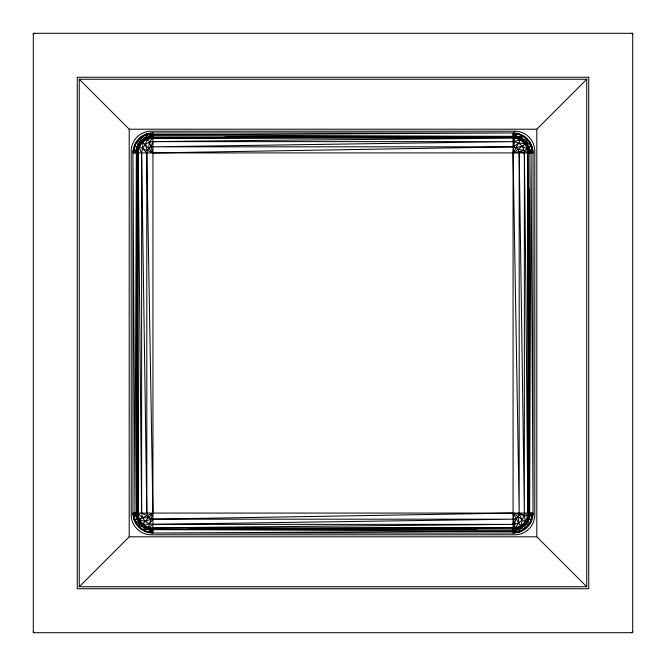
<?xml version="1.0" encoding="UTF-8"?>
<svg xmlns="http://www.w3.org/2000/svg" width="666" height="666" viewBox="0 0 666 666"><rect width="100%" height="100%" fill="white"/><g stroke="black" fill="none" stroke-linecap="round" stroke-linejoin="round"><path stroke-width="1" d="M149.992 529.728A17.025 17.025 0 0 1 144.472 527.722A17.141 17.141 0 0 1 141.175 525.233C138.561 521.903 137.229 517.324 136.946 513.07L137.029 147.144A17 17 0 0 1 150.033 136.23M152.93 531.809L152.93 529.045L513.07 529.054C521.611 529.262 529.262 521.611 529.054 513.07L529.054 152.93C528.771 148.676 527.439 144.106 524.825 140.767A17.141 17.141 0 0 0 521.528 138.278A17.025 17.025 0 0 0 516.008 136.272M152.93 136.505L152.93 132.95L513.07 132.95L152.93 134.948L149.917 134.024M513.07 136.505L513.07 134.191M513.07 528.446L513.07 533.05L152.93 533.05L513.07 531.052L516.083 531.976M513.07 529.195L513.07 529.145A16.167 16.167 0 0 0 516.125 528.804L519.189 527.838A16.167 16.167 0 0 1 513.07 529.045L513.07 529.262M136.48 150.017L136.397 151.182A17.716 17.624 0.5 0 0 136.413 152.93L134.948 513.07L132.95 152.93L132.95 513.07A20.113 20.113 0 0 0 133.933 519.247A20.022 20.022 0 0 0 135.131 522.136L136.405 524.308M513.07 521.944L513.07 136.189M529.52 515.983L529.603 514.818A17.741 17.649 3.9 0 0 529.587 513.07L531.052 152.93L533.05 513.07L533.05 152.93A20.113 20.113 0 0 0 532.067 146.753A20.022 20.022 0 0 0 530.869 143.864L529.595 141.691L529.936 142.216M137.912 518.531A16.292 16.292 0 0 1 136.913 512.995L136.946 152.93L137.396 149.192L139.244 143.998M514.31 527.788L516.416 527.405A16.325 15.035 -18 0 0 520.462 525.865A16.159 14.885 -42 0 0 525.016 521.744A16.159 14.885 -66 0 0 527.514 516.142A16.076 14.835 -84 0 0 527.83 513.378L527.58 152.689A16.542 5.42 8.2 0 0 524.625 150.791L523.06 150.291A16.9 4.262 3.2 0 0 519.322 149.534L518.681 149.425M527.83 513.378L525.607 260.972L524.375 152.93L523.917 152.797A16.492 2.348 8.2 0 0 519.663 151.773M148.859 147.719L148.893 147.053A16.9 4.271 87.2 0 1 149.259 143.273L151.132 139.827A16.891 7.542 -78.1 0 1 152.214 138.719L152.93 138.162L224.958 137.737L513.07 136.946C521.878 136.705 528.787 144.539 529.587 152.93A17.741 17.649 -3.9 0 0 529.603 151.182L529.52 150.017M146.612 527.763C142.166 527.314 139.136 521.536 137.704 517.482A17.649 11.971 -22.5 0 1 137.712 514.96L138.162 513.07L138.195 152.323A16.533 15.226 -78 0 1 139.028 148.068L139.435 146.92A16.159 14.885 -54 0 1 143.048 141.958L143.939 140.493A17.449 10.947 67.5 0 1 145.488 138.928L146.362 138.378M142.607 513.578L141.625 513.07L138.195 152.323M134.632 515.692L134.832 513.719M531.368 150.308L531.168 152.281M525.049 143.914L525.016 144.247A16.159 14.885 66 0 1 527.514 149.858A15.992 14.719 83.9 0 1 527.68 151.082M137.263 149.817A16.076 16.076 0 0 1 138.162 146.811C140.526 140.951 146.603 136.88 152.93 136.946L513.228 136.963A16.317 3.996 90 0 1 514.618 138.237L513.136 152.314M519.097 513.961L518.956 514.577M522.144 520.412L521.928 521.794A17.491 9.349 75.1 0 1 521.212 524.333L520.379 526.157A16.492 4.962 67.5 0 1 519.363 527.747M518.131 517.324L518.24 517.982A16.9 4.271 75.2 0 1 518.672 521.753L518.722 522.86A16.084 11.222 -42 0 0 522.194 519.696A16.076 11.255 -66 0 0 524.134 515.417L524.159 515.184M152.306 533.033A20.23 20.221 0 0 1 146.753 532.076L149.584 532.067L149.992 529.736M516.008 136.264L516.416 133.933L519.247 133.924A20.23 20.221 0 0 0 513.694 132.967M133.034 152.248A21.778 21.745 -83.4 0 1 133.774 148.884L135.606 143.698A22.827 22.744 -61.8 0 1 136.031 142.674A27.373 27.256 -61.9 0 1 136.788 141.2L135.131 143.864A20.305 20.305 0 0 0 134.124 146.17M532.966 513.752A21.778 21.745 -83.4 0 1 532.226 517.116L530.394 522.302A22.827 22.744 -61.8 0 1 529.97 523.326A27.373 27.256 -61.9 0 1 529.212 524.8L530.869 522.136A20.305 20.305 0 0 0 531.876 519.83M146.87 138.112A16.167 16.167 0 0 0 138.17 146.811L138.162 146.811A16.3 1.024 22.5 0 1 139.444 146.928L147.286 150.691A16.042 6.036 -78 0 0 146.778 152.93L146.811 513.07L528.937 513.07M514.144 142.124L514.252 141.691A16.076 11.239 18 0 1 518.714 143.148A16.084 11.222 42 0 1 522.194 146.304A16.084 11.189 66 0 1 524.067 150.591M514.144 524.75L514.652 523.285M515.967 519.014L515.8 519.663A16.9 4.271 -80.8 0 1 514.652 523.268M137.97 147.352L137.704 148.518A17.649 11.98 22.5 0 0 137.712 151.04L138.162 152.93L519.189 152.93L524.375 513.07L524.375 152.93M33.3 34.099L34.099 33.3M632.7 631.901L631.901 632.7M152.93 144.056L152.93 529.004L151.998 528.971A17.108 10.231 90 0 1 149.209 527.78L148.368 527.114L152.739 513.653M145.579 143.856L146.079 142.557A17.491 9.349 87.1 0 1 147.303 140.218M139.069 144.472L139.968 142.058L141.517 141.716M527.838 152.93L529.054 513.07A16.167 16.167 0 0 1 527.83 519.189L526.032 523.942L524.483 524.284M526.756 522.002L526.931 521.528M132.967 152.306A20.23 20.23 0 0 1 133.924 146.753L134.807 146.337L135.598 144.48A19.414 19.414 0 0 1 138.153 140.534L138.411 140.118A15.867 15.751 -45.4 0 1 138.969 139.336A24.592 24.417 -45 0 1 141.2 136.78L142.441 136.413A9.091 8.608 -20.4 0 1 143.073 136.28M522.927 529.72A9.091 8.608 -20.4 0 0 523.559 529.57L524.816 529.237A24.592 24.417 -45 0 0 527.047 526.681A15.867 15.751 -45.4 0 0 527.58 525.874L527.847 525.466A19.414 19.414 0 0 0 530.402 521.52L531.193 519.663L532.076 519.247A20.23 20.23 0 0 0 533.033 513.694M152.93 138.162L513.228 138.162L260.972 140.393L152.93 141.625L152.739 142.091A16.542 3.347 -78.1 0 0 151.215 146.512L151.224 147.078M530.694 520.912L530.952 520.296M188.944 529.045L513.186 527.589A16.483 2.872 -85.7 0 0 514.135 524.7M135.131 143.864L135.423 143.298M530.577 522.702L530.869 522.136M143.415 529.553L144.472 527.722M513.378 152.397L520.379 139.843A16.508 4.962 -67.4 0 0 519.363 138.253L516.325 136.497M519.388 138.237L521.528 138.278L522.585 136.447M518.373 523.468L517.615 524.642A17.483 9.341 -80.9 0 1 515.925 526.664L514.618 527.755A16.317 3.996 -90 0 1 513.228 529.029L513.07 529.054M147.311 140.235L149.209 138.22A17.108 10.231 -90 0 1 151.998 137.029L152.93 136.996A16.167 16.167 0 0 0 146.82 138.17L148.41 137.329M148.077 149.4L149.492 147.985M141.267 142.024L140.626 142.932A17.541 11.48 45 0 0 139.727 145.113L139.735 148.61A17.491 9.332 39.2 0 0 140.643 151.074L141.267 152.323M137.138 140.692L137.937 139.727A20.671 20.671 0 0 1 139.727 137.937L141.184 136.763M528.862 525.308L528.063 526.273A20.671 20.671 0 0 1 526.273 528.063L524.816 529.237M149.434 523.817L150.091 523.035A16.65 3.355 -60 0 0 152.581 519.68M138.162 146.811L138.187 146.778A16.167 16.167 0 0 0 136.955 152.93L138.162 513.07L139.119 514.485A17.491 9.341 15.1 0 0 140.934 516.383L142.607 517.665L143.706 517.732A16.9 4.262 -8.8 0 0 147.527 517.682M152.514 513.528L142.283 524.383A16.508 2.073 -45 0 1 141.691 524.425M519.746 527.58A16.292 16.292 0 0 0 524.375 524.375L521.528 527.722L519.388 527.763M79.254 586.746L129.204 536.796L536.796 536.796L586.746 586.746L586.746 79.254L79.254 79.254L79.254 586.746L586.746 586.746M79.254 79.254L129.204 129.204L536.796 129.204L586.746 79.254M138.128 146.87L135.781 146.686M527.872 519.13L528.971 518.856L531.193 519.663M524.375 524.375L523.767 524.866A16.975 8.999 45 0 1 521.378 525.782L520.454 525.857L513.378 513.603M527.647 140.701L526.032 142.058L524.483 141.716M138.353 525.299L139.968 523.942L141.517 524.284M514.219 146.42L514.735 145.996A16.9 4.262 -44.8 0 1 517.773 143.773M147.402 135.564L149.584 133.933L149.808 135.206M518.598 530.436L516.416 532.067L516.192 530.794M152.472 524.758L151.998 525.124A16.983 7.584 -60.1 0 1 149.209 526.814L148.368 527.114A16.167 14.885 30 0 1 143.048 524.042A16.167 14.885 54 0 1 139.444 519.072L139.019 517.932A16.525 15.218 78 0 1 138.187 513.677M513.569 152.564L525.016 144.247L525.782 144.63A16.916 8.308 -22.5 0 1 527.505 146.195L527.688 146.495M141.691 136.405L142.749 135.739A20.246 20.246 0 0 1 146.753 133.924A20.122 20.122 0 0 1 152.93 132.95L152.248 133.108M148.726 137.138L149.992 136.264L149.85 135.448M517.79 143.739L518.722 143.14M517.274 528.862L516.008 529.736L516.15 530.552M524.308 529.595L523.251 530.261A20.246 20.246 0 0 1 519.247 532.076A20.122 20.122 0 0 1 513.07 533.05L513.752 532.892M517.59 528.671L519.189 527.838L518.364 528.088A17.041 9.64 67.5 0 1 515.576 528.038L514.618 527.755L513.07 513.07L152.739 519.164M150.449 519.197L149.858 519.505A16.9 4.271 -32.8 0 1 146.412 521.062L145.363 521.47A16.084 11.222 54 0 1 142.632 517.657A16.15 11.255 78 0 1 141.725 513.528M136.905 141.125L137.729 140.709A4.912 4.595 -33.7 0 1 138.153 140.534M529.095 524.875L528.271 525.291A4.912 4.595 -33.7 0 1 527.847 525.466M514.893 141.4L516.2 140.901A17.491 9.332 -44.8 0 1 518.747 140.26L521.378 140.226M146.811 138.162L152.639 136.38M513.07 134.948L516.416 133.933A19.014 19.014 0 0 1 518.381 134.39L519.663 134.807A19.364 19.364 0 0 1 527.888 140.559M152.93 531.052L149.584 532.067A19.014 19.014 0 0 1 147.619 531.61L146.337 531.193A19.364 19.364 0 0 1 138.112 525.441M527.872 146.87C529.245 147.835 530.76 145.629 532.076 146.753M133.924 519.247C135.24 520.396 136.746 518.14 138.128 519.13M515.892 518.456L516.125 518.364A16.009 6.002 -42 0 0 517.998 516.649M146.337 134.807L147.619 134.39A18.981 18.981 0 0 1 149.584 133.933L146.753 133.924M519.663 531.193L518.381 531.61A18.981 18.981 0 0 1 516.416 532.067L519.247 532.076M516.192 528.896L513.07 529.587M516.774 147.452L517.415 147.278A16.9 4.287 -20.9 0 1 521.137 146.437L522.211 146.287M146.612 138.237L144.472 138.278L141.625 141.625A15.826 1.99 45.1 0 1 141.975 141.533M516.808 528.604L517.424 528.446M513.428 524.358A16.392 11.314 -3 0 0 513.777 524.342L515.159 524.1A16.192 11.272 -18 0 0 518.697 522.818M514.701 524.209L515.159 524.1M521.228 151.199L513.07 152.93L519.189 513.07L519.189 152.93M521.753 151.082L527.663 149.525A16.558 6.668 -22.6 0 0 527.922 147.069L527.838 146.811A16.242 16.242 0 0 1 528.846 150.441M148.751 523.967L147.369 524.192A17.483 9.341 -32.8 0 1 144.738 524.284L143.048 524.042L143.939 525.507A17.449 10.947 -67.5 0 0 145.488 527.072L149.675 529.503M513.711 519.155L513.136 519.189M147.502 517.698L148.168 517.665M514.826 136.272L514.535 136.289A22.369 21.811 56.5 0 0 513.952 136.339A23.868 23.393 79.4 0 0 513.07 136.405L224.958 136.921M151.174 529.728L151.465 529.711A22.369 21.811 56.5 0 0 152.048 529.661A23.868 23.393 79.4 0 0 152.93 529.595L477.056 529.062M513.711 146.845L152.93 152.93L148.368 138.886A16.309 3.03 67.4 0 0 146.928 138.145M145.388 521.445A16.076 11.222 30 0 0 149.442 523.792A16.034 11.239 9 0 0 152.93 524.342L513.07 519.189L152.93 519.189M135.914 152.93L138.162 152.93M150.283 136.264L151.174 136.272M136.921 513.07L136.305 513.07M515.717 529.736L514.826 529.728M152.93 141.625L513.07 141.625L152.93 146.811L513.07 146.811M133.15 152.93L135.772 152.93M519.755 152.93L525.216 152.93M525.607 152.93L528.263 152.93M528.446 152.93L529.695 152.93M529.495 152.93L530.228 152.93M530.386 152.93L531.418 152.93M531.61 152.93L533.05 152.93A23.468 23.435 83.3 0 0 532.584 150.216L530.402 144.48A19.414 19.414 0 0 0 527.847 140.534L527.589 140.118A15.859 15.743 45.6 0 0 527.031 139.336M134.39 513.07L132.95 513.07A23.468 23.435 83.3 0 0 133.416 515.784L135.598 521.52A19.414 19.414 0 0 0 138.153 525.466L138.411 525.882A20.829 20.579 45.8 0 0 140.917 528.821M134.582 513.07L135.614 513.07M135.772 513.07L140.393 513.07M140.784 513.07L146.245 513.07M530.086 513.07L529.045 513.07L528.971 518.856A17 17 0 0 1 515.967 529.77M530.228 513.07L530.877 513.07M531.235 513.07L532.85 513.07M136.48 515.983L136.397 514.818A17.741 17.649 -3.9 0 1 136.413 513.07L136.505 513.07M152.93 524.375L513.07 524.375L152.472 527.822A16.15 14.91 9 0 1 148.36 527.122M513.07 527.838L152.472 527.822M513.07 136.413L152.93 134.948M152.93 529.587L513.07 531.052M146.362 527.622L152.93 529.054A16.167 16.167 0 0 1 146.82 527.83L143.024 525.607L140.626 523.068A17.549 11.48 -45 0 1 139.727 520.887L139.435 519.08L152.93 513.07L146.811 152.93M513.186 141.633L514.252 141.691M519.43 143.14L520.82 143.207A17.483 9.341 -20.9 0 1 523.418 143.665L525.016 144.247A16.167 14.885 42 0 0 520.454 140.143A16.325 15.035 18 0 0 516.416 138.595L514.46 138.228A15.701 14.602 2.9 0 0 514.002 138.145A16.159 14.935 3 0 0 513.228 138.128M513.702 136.513L519.189 138.162A16.292 16.292 0 0 1 523.926 141.209A16.459 16.45 0 0 0 519.746 138.411M152.298 529.487L146.811 527.838A16.292 16.292 0 0 1 142.074 524.791A16.45 16.45 0 0 0 146.254 527.589M517.99 149.351A16.001 5.994 66 0 1 519.022 151.665L519.63 151.773M513.669 513.195L527.514 516.142L527.788 516.808A16.667 6.71 22.5 0 1 527.93 518.931M513.411 133.025L514.094 133.192A22.344 21.62 12 0 1 515.093 133.5A13.853 13.611 10.6 0 1 516.416 133.941M152.589 532.975L151.906 532.808A22.344 21.62 12 0 1 150.907 532.5A13.853 13.611 10.6 0 1 149.584 532.059M144.68 521.328L143.332 520.97A17.483 9.332 -8.8 0 1 140.892 519.98L139.435 519.08A16.3 1.024 -22.5 0 1 138.195 519.214L138.187 519.222A16.242 16.242 0 0 1 137.154 515.559M518.789 138.02L518.364 137.912A17.041 9.64 -67.5 0 0 515.576 137.962L514.618 138.245A16.309 2.855 -79.8 0 0 513.228 141.167M631.901 33.3L632.7 34.099M34.099 632.7L33.3 631.901M142.283 141.617L152.514 152.472M134.807 146.337L136.022 146.778M147.486 515.767L146.095 515.093A16.9 4.271 15.2 0 1 142.624 513.578M519.83 134.132L523.251 135.739A19.58 19.572 0 0 1 524.816 136.763L522.71 136.23A14.252 14.078 28.2 0 0 521.378 135.24A25.716 25.266 28.5 0 0 519.58 134.182M146.17 531.868L142.749 530.261A19.58 19.572 0 0 1 141.184 529.237L143.29 529.77A15.11 14.977 26.8 0 0 144.605 530.785M531.285 146.37L530.394 143.698A23.909 23.843 61.5 0 0 529.503 141.667M526.606 139.977L527.847 140.534M139.394 526.023L136.763 524.816L137.937 526.273A20.671 20.663 0 0 0 139.727 528.063L140.692 528.862M152.364 152.68L147.344 150.441M525.308 137.138L526.273 137.937A20.671 20.663 0 0 1 528.063 139.727L529.237 141.184L528.271 140.709A4.912 4.595 33.7 0 0 527.847 140.534M522.86 146.57L524.1 147.203A17.491 9.341 3.1 0 1 526.29 148.668L528.046 150.433A16.866 7.567 0 0 1 528.987 152.306L529.079 152.93A16.292 16.292 0 0 0 528.088 147.469M149.492 518.015L148.227 516.808M513.569 513.436L525.016 521.753L525.058 522.402A16.633 5.877 45 0 1 524.525 524.2M524.525 141.8L523.767 141.134A16.975 8.991 -45 0 0 521.378 140.226M139.835 141.941L138.153 140.534A19.322 19.322 0 0 1 143.29 136.23L144.38 138.12M526.165 524.059L527.847 525.466A19.322 19.322 0 0 1 522.71 529.77L521.62 527.88M146.337 152.464L145.862 151.998A16.9 4.262 39.2 0 1 143.323 149.201L142.607 148.335M524.075 141.317L521.528 138.278M519.43 514.893L519.788 515.451A16.9 4.287 51.1 0 1 521.744 518.747L522.211 519.713M135.048 520.296L135.306 520.912M138.162 519.189L136.413 513.07M147.094 149.825L146.853 149.201A16.9 4.254 63.2 0 1 145.679 145.629L145.363 144.53A16.084 11.222 -30 0 1 149.442 142.208M139.244 522.002L139.419 522.485M524.35 516.092L524.708 517.44A17.491 9.332 51.2 0 1 525.074 520.038L525.016 521.753L525.782 521.37A16.925 8.308 22.5 0 0 527.505 519.805L527.838 519.189A16.167 16.167 0 0 1 519.13 527.888M532.409 149.55L532.575 150.216M134.807 519.663L134.932 520.204A16.633 16.55 63 0 0 135.24 521.262M531.052 513.07L531.368 515.692M134.948 152.93L134.632 150.308M519.055 151.657L519.122 152.289M524.3 151.99L524.358 152.697M142.524 147.636L143.048 141.958A16.167 14.885 -30 0 1 148.368 138.894A16.15 14.877 -9 0 1 152.472 138.195M146.811 513.07L141.625 152.93A16.084 11.23 -78 0 1 142.624 148.343M529.587 513.07L529.062 188.944M513.07 136.921L513.07 136.938A16.167 16.167 0 0 1 519.18 138.17A16.3 16.3 0 0 0 513.686 136.963M136.413 152.93L136.938 477.056M152.93 136.305L152.93 137.554M152.93 136.738L152.93 136.805A16.167 16.167 0 0 0 149.875 137.196M536.796 129.204L536.796 536.796M513.07 133.15L513.07 133.983M513.07 522.469L513.07 528.263M152.93 137.737L152.93 143.531M152.93 532.017L152.93 532.85M141.625 152.93L141.625 513.07M129.204 129.204L129.204 536.796M529.02 147.111A20.771 20.196 -73.2 0 1 531.11 152.914M513.669 134.723A23.551 13.129 13.4 0 1 516.375 135.972M514.818 136.147A19.031 18.157 36.1 0 1 516.008 136.139M526.09 142.108A17.025 17.025 0 0 1 529.029 147.203M516.15 136.547A21.037 12.479 8.4 0 1 522.71 136.547M524.375 141.625A16.292 16.292 0 0 1 527.58 146.254M521.561 138.503A20.904 12.571 28.6 0 1 526.548 140.201M526.107 141.725A21.021 13.079 49.1 0 1 531.393 146.104M528.979 147.136A17.591 17.491 16.3 0 1 529.52 150.017M531.302 146.32A23.135 22.677 71.7 0 1 531.485 150.316M149.642 135.989A23.751 13.145 -13.5 0 1 152.656 134.615M135.115 152.331A20.721 20.047 76.3 0 1 137.046 147.153A17.591 17.491 -16.3 0 0 136.48 150.017M137.338 147.044A21.021 12.463 -71.6 0 1 138.486 140.593M134.515 150.316A23.135 22.677 -71.7 0 1 134.699 146.32M139.685 142.041A21.021 13.054 -50.9 0 1 143.065 136.097M143.956 135.831A19.414 19.414 0 0 1 146.42 134.732M143.606 135.964A19.63 19.372 -28.2 0 1 145.679 134.574M145.629 134.482A37.396 36.738 -28.6 0 1 146.72 133.858M149.908 133.808A14.669 14.394 -10.7 0 1 151.232 133.383M151.257 133.458A28.43 27.189 -12.4 0 1 152.273 133.2M152.639 136.372A23.127 22.636 -67.8 0 0 151.756 136.297A21.745 21.129 -51.4 0 0 151.174 136.255M144.339 138.22A20.638 12.829 -30.9 0 1 147.303 135.481M136.98 518.889A20.771 20.196 -73.2 0 1 134.89 513.086M152.331 531.277A23.551 13.129 13.4 0 1 149.625 530.028M151.182 529.853A19.031 18.157 36.1 0 1 149.992 529.861M139.91 523.892A17.025 17.025 0 0 1 136.971 518.797M149.85 529.453A21.037 12.479 8.4 0 1 143.29 529.453M152.314 529.037A16.3 16.3 0 0 1 146.811 527.838M141.625 524.375A16.292 16.292 0 0 1 138.42 519.746M144.439 527.497A20.904 12.571 28.6 0 1 139.452 525.799M139.893 524.275A21.021 13.079 49.1 0 1 134.607 519.896M137.021 518.864A17.591 17.491 16.3 0 1 136.48 515.983M134.699 519.68A23.135 22.677 71.7 0 1 134.515 515.684M516.358 530.011A23.751 13.145 -13.5 0 1 513.344 531.385M530.885 513.669A20.721 20.047 76.3 0 1 528.954 518.847A17.591 17.491 -16.3 0 0 529.52 515.983M528.662 518.956A21.021 12.463 -71.6 0 1 527.514 525.407M531.485 515.684A23.135 22.677 -71.7 0 1 531.302 519.68M526.315 523.959A21.021 13.054 -50.9 0 1 522.935 529.903M522.044 530.169A19.414 19.414 0 0 1 519.58 531.268M522.394 530.036A19.63 19.372 -28.2 0 1 520.321 531.426M520.371 531.518A37.396 36.738 -28.6 0 1 519.28 532.142M516.092 532.192A14.669 14.394 -10.7 0 1 514.768 532.617M514.743 532.542A28.43 27.189 -12.4 0 1 513.727 532.8M513.361 529.628A23.127 22.636 -67.8 0 0 514.244 529.703A21.745 21.129 -51.4 0 0 514.826 529.745M521.661 527.78A20.638 12.829 -30.9 0 1 518.697 530.519M527.589 519.755A16.567 16.567 0 0 1 525.607 522.968M528.737 516.183A16.384 16.384 0 0 1 528.063 518.614M528.846 515.559A15.834 15.834 0 0 0 529.054 513.07L528.987 513.694A16.866 7.567 0 0 1 528.055 515.567L527.514 516.142L527.089 515.559A16.658 5.445 20.2 0 0 524.791 513.378M525.124 137.146A22.869 22.677 45.1 0 1 527.022 139.344M136.513 524.325A22.095 22.028 61.6 0 1 135.215 521.27M146.462 531.751A25.616 24.992 28.9 0 1 144.68 530.677M136.946 152.93A15.826 15.826 0 0 1 137.154 150.441M519.022 513.07A15.884 6.036 -84 0 1 518.989 513.444M513.07 524.508A16.175 1.199 -85.8 0 0 513.719 519.247A16.017 6.21 -18 0 0 515.967 518.598M514.302 527.73A16.034 14.752 -3 0 1 513.228 527.78M524.508 513.311A16.051 11.464 -84 0 1 524.3 515.218M519.671 513.303A16.492 2.314 20.3 0 1 523.634 515.184M519.255 513.586A16.126 6.027 -84 0 1 519.214 513.977M519.097 514.61A16.017 6.194 -66 0 1 518.131 516.749M519.08 152.298A15.917 6.227 84 0 1 519.13 152.805M524 150.608A16.026 11.172 83.9 0 1 524.184 151.998M527.738 151.39A16.034 14.802 84 0 1 527.822 152.622M524.525 141.8A16.533 5.844 -44.9 0 1 525.058 143.906M513.994 138.245A16.067 14.777 3 0 1 514.452 138.278M513.186 146.562A16.459 1.157 -79.6 0 1 514.102 142.549M513.694 147.036A16.001 5.836 18 0 1 516.033 147.794A16.009 5.861 42 0 1 517.89 149.434M151.99 146.978A15.951 6.185 -9 0 1 152.739 146.861M151.19 146.945A15.951 6.327 -9 0 1 151.965 146.82M149.775 147.969A16.017 5.911 -30 0 1 151.082 147.236M149.442 142.199A16.076 11.28 -9 0 1 152.581 141.675M138.411 146.245A16.567 16.567 0 0 1 140.393 143.032M142.657 148.351A16.084 11.189 -54 0 1 145.404 144.572M147.519 150.516A15.992 5.819 -54 0 1 148.227 149.509M147.394 515.534A16.017 5.994 78 0 1 146.911 513.32M148.351 527.156A16.3 3.047 -67.6 0 1 146.928 527.863M152.73 519.43A16.034 6.335 9 0 1 151.149 519.18M151.074 518.772A16.059 5.869 30 0 1 149.559 517.915M148.268 516.766A16.084 5.944 54 0 1 147.536 515.742M137.421 513.702L137.338 514.335L137.421 513.702M632.7 33.3L33.3 33.3L33.3 632.7L632.7 632.7L632.7 33.3M588.744 77.256L77.256 77.256L77.256 588.744L588.744 588.744L588.744 77.256M514.818 131.202L151.182 131.202A19.98 19.98 0 0 0 131.202 151.182L131.202 514.818A19.98 19.98 0 0 0 151.182 534.798L514.818 534.798A19.98 19.98 0 0 0 534.798 514.818L534.798 151.182A19.98 19.98 0 0 0 514.818 131.202"/></g></svg>
